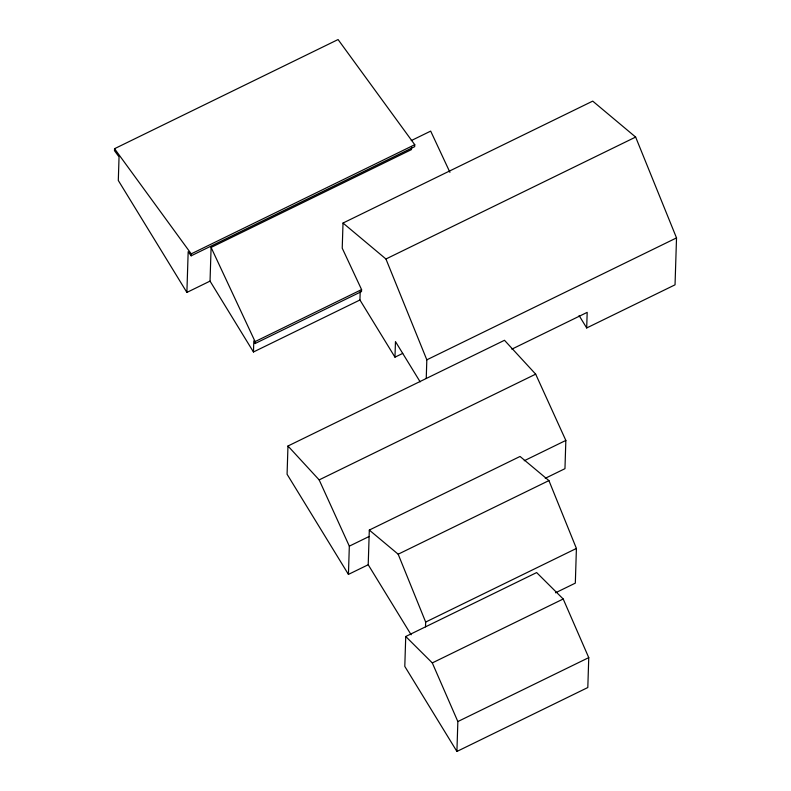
<?xml version="1.0" encoding="UTF-8"?>
<svg xmlns="http://www.w3.org/2000/svg" width="791" height="791" viewBox="0 0 791 791"><rect width="100%" height="100%" fill="white"/><g stroke="black" fill="none" stroke-linecap="round" stroke-linejoin="round"><path stroke-width="1.19" d="M186.884 292.423L188.169 251.696L191.165 255.809L414.692 146.651L414.751 144.704L338.073 39.55L114.547 148.698L114.477 150.656L119.046 156.905L118.304 180.477L186.884 292.423L210.04 281.112L211.098 247.435L411.478 149.588L411.547 147.245M191.165 255.809L191.224 253.852L114.547 148.698M360.212 291.375L359.935 299.987L253.456 351.985L253.812 340.911L255.038 343.551L361.517 291.553L361.586 289.605L342.226 248.186L343.017 223.042L592.716 101.119L635.638 137.07L676.523 237.903L675.039 284.819L586.695 327.958L579.101 315.569M255.038 343.551L255.097 341.593L211.098 247.435M545.246 478.308L564.962 468.677L565.842 440.429L535.675 374.153L504.49 340.288L287.964 446.015L287.084 474.264L348.435 574.404L368.21 564.744L369.308 530.069L520.053 456.456L548.924 480.592L576.412 548.45L575.324 583.135L555.509 592.805M348.435 574.404L349.325 546.156L319.159 479.89L287.964 446.015M402.718 353.399L394.976 357.176L395.47 341.583L420.15 381.855M405.734 636.498L404.794 666.398L456.911 751.45L587.812 687.527L588.751 657.628L563.202 598.995L536.644 572.575L405.734 636.498L432.301 662.917L457.851 721.55L456.911 751.45M426.24 378.494L426.824 359.826L385.939 258.993L343.017 223.042M425.518 626.848L425.667 622.062L398.17 554.204L369.308 530.069M586.695 327.958L587.179 312.366L511.846 349.157M411.251 140.6L430.68 131.108L449.941 172.329M191.224 253.852L414.751 144.704M385.939 258.993L635.638 137.07M255.097 341.593L361.586 289.605M426.824 359.826L676.523 237.903M319.159 479.89L535.675 374.153M349.325 546.156L369.1 536.496M524.235 460.748L565.842 440.429M398.17 554.204L548.924 480.592M425.667 622.062L576.412 548.45M432.301 662.917L563.202 598.995M457.851 721.55L588.751 657.628M359.935 299.987L394.976 357.176M210.04 281.112L253.456 351.985M368.21 564.744L411.132 634.787"/></g></svg>
